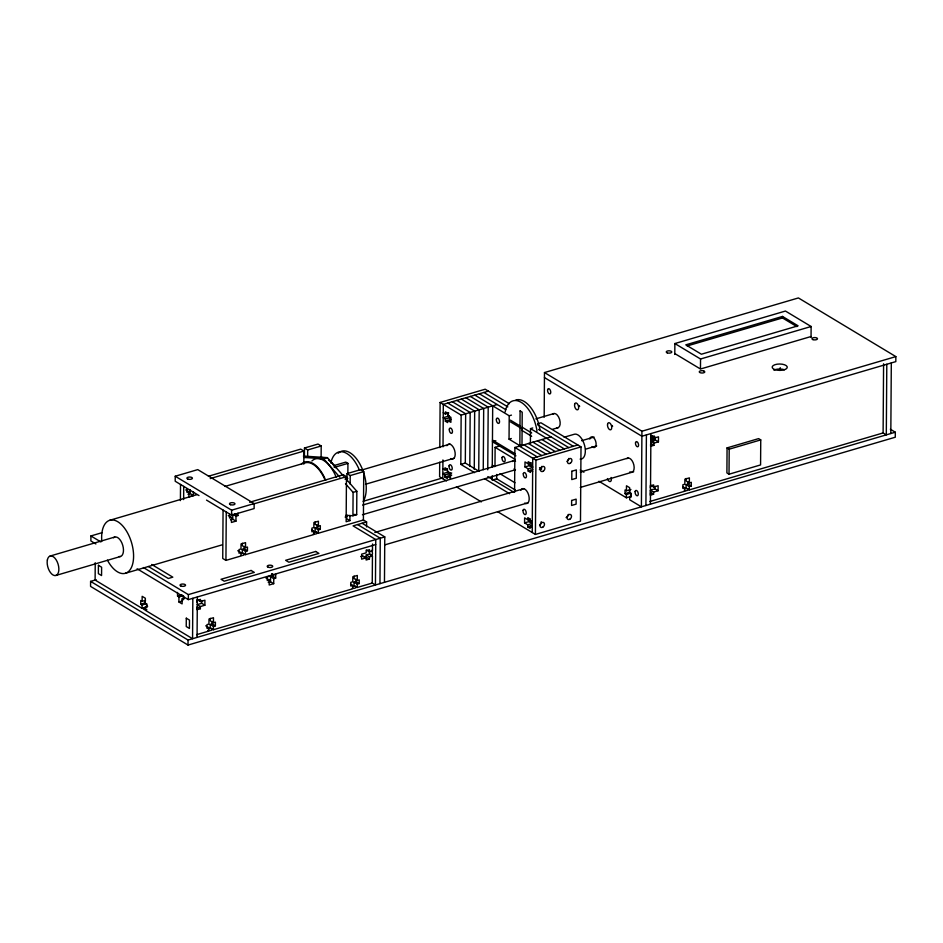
<?xml version="1.0" encoding="UTF-8"?>
<svg xmlns="http://www.w3.org/2000/svg" width="943" height="943" viewBox="0 0 943 943"><rect width="100%" height="100%" fill="white"/><g stroke="black" fill="none" stroke-linecap="round" stroke-linejoin="round"><path stroke-width="1.41" d="M96.245 579.733L90.599 581.383L90.563 586.393L188.022 645.059L895.284 437.222L895.32 432.212L890.322 429.206M102.186 532.642L90.917 535.954L90.882 540.952L95.88 543.97M95.231 562.735L95.113 580.063L142.075 608.341L146.589 607.009L146.613 603.673L142.098 604.993L140.719 604.168L140.743 600.491L142.122 601.328L145.505 600.337M142.075 608.341L142.098 604.993M142.122 601.328L142.157 596.318L145.352 598.239L145.316 603.249L146.707 604.086L146.684 607.752L145.399 606.986L145.375 610.321L192.561 638.729L192.843 598.298M145.246 600.396L145.222 602.836L140.719 604.168M206.529 500.108L231.589 515.196L254.127 508.572L254.162 503.562L197.771 469.614L175.233 476.239L175.198 481.248L199.008 495.582M184.392 598.227L182.14 598.899L182.105 603.897L178.911 601.976L178.946 596.966L177.567 596.141L177.496 592.416M180.408 500.592L180.526 484.454M183.626 499.578L183.72 486.376M183.425 599.406L183.449 596.895M183.555 596.059L183.531 599.724L182.14 598.899M186.997 488.745L186.973 492.411L188.93 491.845L188.895 496.843L193.398 495.523L193.421 491.763M188.022 645.059L188.058 640.049L90.599 581.383M375.727 544.559L188.329 599.618L188.364 594.609L143.395 567.533M193.398 495.523L190.203 493.602L190.227 489.841M197.063 607.516L197.052 609.685L200.352 608.718L200.376 606.549L197.181 604.628L201.684 603.296L204.879 605.217L204.914 600.219L200.411 601.54L197.217 599.618M197.099 602.506L197.111 600.337L200.423 599.371L200.411 601.54M197.063 637.397L197.346 596.966M201.684 603.296L201.696 600.797M205.727 625.798L208.922 627.72L208.898 631.056L196.604 634.674M210.277 618.302L210.254 620.8L213.448 622.722L215.405 622.156L215.381 625.822L212.187 623.901L210.23 624.478L210.206 627.814L213.401 629.735L352.717 588.797L352.741 585.462L350.607 584.177M212.187 623.901L212.199 621.449M213.401 629.735L213.424 626.4L210.23 624.478M213.448 622.722L213.483 617.724L208.981 619.044L208.945 624.054L206.988 624.62L206.965 628.297L208.922 627.72M223.067 510.069L222.737 558.468L225.931 560.39L240.948 555.981L240.972 552.633L237.777 550.712M225.931 560.39L226.261 511.99M229.55 514.359L229.526 518.025L231.471 517.448L231.436 522.457L235.95 521.137L235.986 516.127L232.791 514.206L232.756 519.216L235.95 521.137M231.589 515.196L231.624 510.187L175.233 476.239M235.986 516.127L237.931 515.55L237.954 513.11M242.327 543.215L242.316 545.714L245.51 547.647L247.467 547.07L247.431 550.736L244.237 548.814L242.292 549.392L242.268 552.728L245.463 554.649L313.819 534.563L313.842 531.227L311.72 529.942M244.237 548.814L244.261 546.374M245.463 554.649L245.486 551.313L242.292 549.392M245.51 547.647L245.545 542.638L241.031 543.958L240.995 548.967L239.05 549.545L239.027 553.211L240.972 552.633M266.032 578.059L269.226 579.98L269.191 584.99L273.706 583.67L273.741 578.66L270.547 576.739L270.511 581.737L273.706 583.67M271.631 573.698L273.765 574.982L275.721 574.417L275.686 578.083L272.492 576.161L272.515 573.709M303.823 464.133L303.917 451.049L300.723 449.127L208.462 476.239M304.412 456.612L304.471 448.031L318.003 444.059L321.198 445.98L321.115 457.52M307.618 457.107L307.677 449.952L304.471 448.031M315.198 521.797L315.186 524.308L318.38 526.229L320.337 525.652L320.302 529.329L317.107 527.408L315.162 527.974L315.139 531.31L318.333 533.243L363.409 519.994L366.603 521.915L366.568 526.925M317.107 527.408L317.131 524.956M318.333 533.243L318.357 529.895L315.162 527.974M318.38 526.229L318.416 521.22L313.901 522.54L313.866 527.55L311.921 528.127L311.897 531.805L313.842 531.227M249.612 502.265L343.264 474.742L346.458 476.663L346.152 521.738L349.9 520.63L349.947 515.479M346.741 514.843L346.706 518.709L349.9 520.63M346.977 480.789L347.024 473.634L360.544 469.661L363.739 471.594L363.397 520.666M347.849 474.317L347.932 463.39L345.798 462.105L333.468 465.724M350.159 484.148L350.218 475.567L347.024 473.634M345.869 515.302L352.93 515.762L353.095 492.387L345.492 483.712M354.096 576.043L354.085 578.542L357.279 580.464L359.224 579.886L359.2 583.564L356.006 581.642L354.049 582.208L354.026 585.556L357.22 587.477L372.249 583.057L372.438 555.981L369.243 554.06L366.238 554.944L366.226 557.113L369.42 559.034L369.432 556.865L366.238 554.944M356.006 581.642L356.03 579.191M352.93 515.762L356.69 514.654L356.843 491.291L345.456 478.266M357.22 587.477L357.244 584.141L354.049 582.208M357.279 580.464L357.314 575.454L352.8 576.786L352.765 581.784L350.82 582.361L350.784 586.039L352.741 585.462M360.686 556.582L362.937 555.91L366.132 557.843L366.108 560.012L369.42 559.034M372.52 544.017L372.473 550.971L369.467 551.855L369.479 549.686L366.179 550.665L366.167 552.834L361.652 554.154L361.617 559.164L366.132 557.843M379.958 583.658L380.265 538.217L357.586 524.567M384.461 582.338L384.779 536.897L362.088 523.247M439.697 462.188L439.603 476.757L446.522 480.918M439.803 447.619L440.122 402.461L485.197 389.211L509.279 403.71M442.797 478.679L442.927 459.936M443.021 446.841L443.316 404.382L488.391 391.133M447.253 469.284L444.99 469.944L445.013 467.775L447.359 469.19L447.336 471.359L450.53 473.28L450.495 478.29L447.3 476.368L447.288 478.537L444.943 477.123L444.955 474.954L442.833 473.669L447.336 472.349L449.469 473.634L449.457 475.802M448.762 413.022L445.391 414.012L445.402 411.843L447.748 413.246L447.725 415.415L450.919 417.348L450.884 422.346L447.689 420.425L447.677 422.594L445.332 421.191L445.355 419.022L443.222 417.737L447.725 416.405L449.858 417.69L449.846 419.859M474.553 472.655L460.809 464.38L461.151 415.12L440.122 402.461M465.312 463.319L465.653 413.788L447.819 403.062M469.791 466.372L470.168 412.468L452.334 401.73M474.258 469.414L474.671 411.148L456.836 400.41M478.749 471.005L479.174 409.816L461.339 399.089M483.252 469.685L483.688 408.496L465.854 397.757M487.755 469.814L488.191 407.176L470.357 396.437M492.211 475.767L492.175 480.14L496.69 478.82L496.713 474.447M492.27 467.033L492.694 405.844M494.981 466.325L495.11 447.336L499.625 446.015M521.573 446.711L509.043 439.167L509.208 415.78L474.871 395.105M514.583 492.387L514.902 447.477L550.96 436.88M529.106 519.051L529.094 521.562L532.288 523.483L527.774 524.803L524.579 522.882L524.614 517.872L527.809 519.793L530.072 519.133M529.495 463.119L529.483 465.618L532.677 467.551L528.174 468.871L524.968 466.95L525.003 461.94L528.21 463.862L531.581 462.872M532.371 525.557L530.119 526.218L530.107 528.386L527.762 526.972L527.774 524.803M527.809 519.793L527.832 517.624L530.166 519.039L530.155 521.208L532.288 522.493M532.642 471.559L530.508 470.286L530.496 472.455L528.151 471.04L528.174 468.871M528.21 463.862L528.221 461.693L530.567 463.107L530.544 465.276L532.677 466.561M530.402 443.222L530.508 428.605L532.76 427.945M532.217 532.512L532.736 458.215L577.811 444.966M537.569 423.772L540.952 422.782L581.006 446.888L580.487 521.184L535.412 534.433L535.93 460.137L514.902 447.477M544.17 417.277L544.476 372.556L798.403 297.941L895.85 356.607L895.815 361.617L641.9 436.232L544.441 377.565M598.923 481.26L626.388 497.786L630.891 496.466L630.914 493.13L626.411 494.45L625.02 493.625L625.044 489.947L626.435 490.784L630.938 489.452M626.388 497.786L626.411 494.45M626.435 490.784L626.47 485.775L629.665 487.696L629.629 492.706L631.008 493.543L630.985 497.209L629.712 496.442L629.688 499.778L641.405 506.827L641.924 431.222L544.476 372.556M629.547 489.853L629.535 492.293L625.02 493.625M645.908 505.507L646.403 434.9M650.281 493.036L650.269 495.205L653.57 494.226L653.593 492.057L650.399 490.136L650.375 492.305L653.57 494.226M650.316 488.026L650.34 485.857L653.64 484.879L653.629 487.048L658.131 485.728L658.096 490.737L653.593 492.057M650.623 444.129L650.611 446.298L653.912 445.32L653.935 443.151L650.741 441.23L650.717 443.399L653.912 445.32M650.658 439.12L650.682 436.951L653.982 435.972L653.97 438.141L658.473 436.821L658.438 441.831L653.935 443.151M650.411 504.187L650.906 433.58M651.53 441.56L651.578 435.807M652.285 441.348L652.32 435.583M653.039 441.124L653.063 436.809M653.782 440.9L653.817 436.585M654.536 440.687L654.572 436.361M658.096 490.737L654.902 488.816L654.925 486.305M658.438 441.831L655.244 439.909L655.267 437.399M655.291 440.464L655.314 437.587M674.799 354.474L674.87 343.547L785.448 311.049L811.121 326.502L811.051 337.429M682.673 486.6L684.807 487.885L684.783 491.22L649.692 501.535M686.162 478.455L686.15 480.965L689.345 482.887L691.29 482.309L691.266 485.987L688.072 484.065L686.115 484.631L686.091 487.979L689.286 489.9L883.108 432.943L883.591 363.809M688.072 484.065L688.095 481.614M689.286 489.9L689.309 486.564L686.115 484.631M689.345 482.887L689.38 477.877L684.866 479.209L684.83 484.207L682.873 484.785L682.85 488.462L684.807 487.885M700.472 368.56L700.543 359L674.87 343.547M727.065 447.89L726.9 472.926L729.022 474.211L760.577 464.934L760.753 439.898L758.62 438.613L727.065 447.89L729.198 449.174L760.753 439.898M729.022 474.211L729.198 449.174M780.215 370.41L780.226 367.664M796.87 326.608L782.478 317.944L782.49 316.435L685.809 344.843L701.403 354.226L798.073 325.818L782.49 316.435M886.797 364.257L886.302 434.864L882.565 432.613M890.817 433.544L891.312 362.937M210.254 478.572L303.917 451.049M307.677 449.952L321.198 445.98M687.199 345.94L782.478 317.944M187.952 494.262L190.203 493.602M445.355 419.022L449.858 417.69M461.151 415.12L497.209 404.523M445.332 421.191L451.072 419.435M109.777 520.277L196.898 494.674M225 486.423L305.108 462.883A27.63 14.534 73.6 0 1 324.357 478.466M303.87 457.449L323.649 458.746L327.41 457.638L343.547 476.085M700.543 359L811.121 326.502M509.208 415.78L511.46 415.12M334.223 467.41L347.932 463.39M50.132 556.04L114.74 537.05M811.051 336.521L700.472 369.008L674.799 353.566M361.334 470.144L449.988 444.094M535.824 418.869L554.119 413.494M231.624 510.187L254.162 503.562M252.807 504.187L346.458 476.663M350.218 475.567L363.739 471.594M345.079 479.221L347.826 478.407M495.829 440.758L492.446 441.748L515.915 455.823M230.493 519.876L232.756 519.216M509.043 439.167L511.295 438.507M365.519 484.266L454.172 458.215M552.669 429.277L558.303 427.615M55.885 575.466L120.492 556.488M353.095 492.387L356.843 491.291M460.809 464.38L465.312 463.048L479.068 471.335M564.126 437.246L573.863 434.381A12.896 6.79 73.6 0 1 584.636 445.591A12.896 6.79 73.6 0 1 580.134 459.123M444.955 474.954L451.721 472.962M444.943 477.123L451.709 475.131M363.067 501.322L442.114 478.089M125.454 573.261L222.407 544.771M362.619 505.071L515.019 460.29M581.654 440.711L594.09 437.057M535.93 460.137L581.006 446.888M345.126 517.07L347.378 516.399M641.924 431.222L895.85 356.607M362.418 514.737L514.819 469.944M524.968 466.95L531.734 464.958M585.65 449.139L596.695 445.886M245.486 551.313L247.431 550.736M318.357 529.895L320.302 529.329M528.151 471.04L532.771 469.614M539.408 469.579L541.659 468.919L539.526 467.634M366.603 521.915L353.083 525.888L375.762 539.549L375.444 584.978L371.683 582.715M650.741 441.23L655.244 439.909M374.819 532.465L523.978 488.627M580.263 472.089L628.109 458.027M177.567 596.141L182.07 594.809M178.946 596.966L183.461 595.646M145.399 606.986L147.65 606.325M188.364 594.609L384.779 536.897M178.911 601.976L182.294 600.986M269.25 576.314L267.305 576.88L267.282 580.558L269.226 579.98M270.547 576.739L272.492 576.161M384.626 544.936L528.163 502.76M580.228 487.46L633.696 471.748M273.741 578.66L275.686 578.083M268.248 582.409L270.511 581.737M364.022 557.761L366.226 557.113M200.376 606.549L204.879 605.217M369.432 556.865L372.438 555.981M524.579 522.882L531.345 520.901M650.399 490.136L654.902 488.816M527.762 526.972L532.276 525.652M213.424 626.4L215.381 625.822M357.244 584.141L359.2 583.564M689.309 486.564L691.266 485.987M188.058 640.049L895.32 432.212M303.387 456.07L327.41 457.638M353.861 514.465L356.69 514.654M650.776 436.22L653.97 438.141M650.434 485.126L653.629 487.048M483.877 392.465L507.805 406.869M537.675 424.845L573.297 446.287M479.374 393.785L505.825 409.71M538.571 429.419L568.794 447.619M530.508 428.605L564.291 448.939M510.399 420.142L519.982 425.918M522.116 427.191L531.699 432.967M541.942 439.532L559.777 450.259M510.387 421.816L522.104 428.865M522.092 430.538L531.675 436.303M537.439 440.852L555.274 451.591M580.193 469.991L583.941 472.243M532.936 442.173L550.771 452.911M528.422 443.505L546.256 454.243M523.919 444.825L541.754 455.563M519.404 446.157L537.239 456.884M492.458 440.086L514.961 453.63M443.257 412.728L445.391 414.012M495.11 447.336L515.161 459.406M492.281 465.123L494.78 466.62M499.967 473.728L514.996 482.781M496.489 478.69L515.385 490.065M487.814 476.592L514.065 492.399M484.561 478.679L509.562 493.719M442.868 468.659L444.99 469.944M530.119 526.218L532.253 527.502M456.471 486.906L481.343 501.876M497.503 511.613L535.412 534.433M366.273 549.934L369.467 551.855M234.736 513.629L237.931 515.55M185.736 489.912L188.93 491.845M228.277 515.526L231.471 517.448M151.717 564.468L172.805 577.163L168.29 578.495L148.452 566.543M90.917 535.954L100.913 541.966M137.112 568.782L188.329 599.618M197.158 606.797L200.352 608.718M323.649 458.746L339.798 477.193M773.873 370.127A7.556 3.194 0.4 0 1 784.505 369.774M612.596 426.389A3.678 1.933 73.6 0 1 612.266 425.493M579.627 406.468A3.56 1.874 73.6 0 1 579.308 405.608M446.888 445.709A7.733 4.067 73.6 0 1 454.632 450.377A7.733 4.067 73.6 0 1 450.683 458.557M520.878 490.254A7.733 4.067 73.6 0 1 528.622 494.91A7.733 4.067 73.6 0 1 524.673 503.102M541.671 466.408A2.758 2.039 -59 0 1 539.985 469.319M541.211 521.727A2.758 2.039 -59 0 1 539.596 525.251M568.723 458.463A2.758 2.039 -59 0 1 567.038 461.375M568.334 514.395A2.758 2.039 -59 0 1 566.059 517.566M449.398 415.839A2.758 2.039 -59 0 1 448.055 412.562M448.467 471.677A2.758 2.039 -59 0 1 447.654 471.005M447.43 470.463A2.758 2.039 -59 0 1 447.442 469.166M683.84 488.639A2.758 1.167 0.4 0 1 688.19 489.5A2.758 1.167 0.4 0 1 684.288 490.655M352.411 586.074A2.758 1.167 0.4 0 1 356.136 587.23A2.758 1.167 0.4 0 1 352.222 588.232M207.955 628.474A2.758 1.167 0.4 0 1 211.656 628.698A2.758 1.167 0.4 0 1 211.515 630.266A2.758 1.167 0.4 0 1 207.79 630.325M146.884 609.732A2.758 1.167 0.4 0 1 143.183 608.73A2.758 1.167 0.4 0 1 146.389 607.492M371.294 550.347A2.758 1.45 73.6 0 1 372.402 554.095A2.758 1.45 73.6 0 1 370.434 554.684A2.758 1.45 73.6 0 1 369.326 550.936M552.94 414.107A7.367 3.878 73.6 0 1 559.635 419.517A7.367 3.878 73.6 0 1 556.983 427.757M626.93 458.64A7.367 3.878 73.6 0 1 633.861 464.993A7.367 3.878 73.6 0 1 629.865 471.854M589.846 439.049A5.528 2.912 73.6 0 1 593.784 437.858A5.528 2.912 73.6 0 1 596 445.355A5.528 2.912 73.6 0 1 592.063 446.534M611.111 477.453A3.678 1.933 73.6 0 1 610.298 481.543A3.678 1.933 73.6 0 1 607.398 478.561M515.467 469.791A4.786 2.523 73.6 0 1 514.029 468.919M512.391 461.551A4.786 2.523 73.6 0 1 515.526 461.398M240.654 553.258A2.758 1.167 0.4 0 1 244.355 554.26A2.758 1.167 0.4 0 1 241.149 555.498M313.524 531.84A2.758 1.167 0.4 0 1 317.237 532.995A2.758 1.167 0.4 0 1 313.324 533.997M101.809 541.188A27.63 14.534 73.6 0 1 119.737 523.094A27.63 14.534 73.6 0 1 132.256 565.399A27.63 14.534 73.6 0 1 107.419 560.166M113.514 537.781A10.125 5.328 73.6 0 1 122.72 545.231A10.125 5.328 73.6 0 1 119.066 556.547M301.395 464.05A28.549 15.029 73.6 0 1 325.7 480.352M311.909 460.962A28.549 15.029 73.6 0 1 336.215 477.264M330.84 463.143A28.549 15.029 73.6 0 1 343.346 452.027A28.549 15.029 73.6 0 1 359.507 470.416M338.207 453.241A28.549 15.029 73.6 0 1 359.943 464.086A28.549 15.029 73.6 0 1 363.951 500.096M319.111 457.803A28.549 15.029 73.6 0 1 323.119 457.614M328.47 460.007A28.549 15.029 73.6 0 1 335.625 467.74M505.13 411.926A28.549 15.029 73.6 0 1 521.208 402.355A28.549 15.029 73.6 0 1 537.027 431.128M515.939 399.962A28.549 15.029 73.6 0 1 540.033 430.244M98.426 565.293L98.367 573.639L101.561 575.56L101.62 567.214L98.426 565.293M186.29 618.184L186.231 626.529L189.425 628.451L189.484 620.105L186.29 618.184M520.088 410.889L519.852 444.271L521.986 445.556L522.21 412.174L520.088 410.889M571.635 500.462L571.599 505.472L576.102 504.151L576.138 499.142L571.635 500.462M571.835 471.241L571.776 479.586L576.291 478.254L576.35 469.909L571.835 471.241M251.097 570.456L221.039 579.285L224.234 581.206L254.292 572.377L251.097 570.456M315.705 551.466L285.646 560.307L288.841 562.228L318.899 553.4L315.705 551.466M703.808 370.953L703.195 370.788A2.758 1.167 0.4 0 0 699.364 371.53A2.758 1.167 0.4 0 0 701.816 373.004A2.758 1.167 0.4 0 0 704.786 371.754L703.808 370.953M812.96 339.621A2.758 1.167 0.4 0 0 817.451 338.938A2.758 1.167 0.4 0 0 813.762 337.629A2.758 1.167 0.4 0 0 812.96 339.621M667.255 352.859A2.758 1.167 0.4 0 0 671.746 352.175A2.758 1.167 0.4 0 0 668.068 350.867A2.758 1.167 0.4 0 0 667.255 352.859M774.898 369.621A7.556 3.194 0.4 0 0 787.169 367.77A7.556 3.194 0.4 0 0 777.103 364.187A7.556 3.194 0.4 0 0 774.898 369.621M523.33 473.645A2.758 1.45 73.6 0 0 525.263 477.889A2.758 1.45 73.6 0 0 526.005 474.129A2.758 1.45 73.6 0 0 523.33 473.645M523.07 510.363A2.758 1.45 73.6 0 0 525.003 514.607A2.758 1.45 73.6 0 0 525.758 510.858A2.758 1.45 73.6 0 0 523.07 510.363M449.339 429.112A2.758 1.45 73.6 0 0 451.273 433.356A2.758 1.45 73.6 0 0 452.015 429.595A2.758 1.45 73.6 0 0 449.339 429.112M449.08 465.83A2.758 1.45 73.6 0 0 451.013 470.074A2.758 1.45 73.6 0 0 451.768 466.314A2.758 1.45 73.6 0 0 449.08 465.83M496.407 419.163A2.758 1.45 73.6 0 0 498.34 423.407A2.758 1.45 73.6 0 0 499.083 419.647A2.758 1.45 73.6 0 0 496.407 419.163M543.18 471.241A2.758 2.039 -59 0 0 544.217 466.761A2.758 2.039 -59 0 0 540.445 468.989A2.758 2.039 -59 0 0 543.18 471.241M542.791 527.184A2.758 2.039 -59 0 0 543.828 522.693A2.758 2.039 -59 0 0 540.056 524.921A2.758 2.039 -59 0 0 542.791 527.184M570.232 463.296A2.758 2.039 -59 0 0 571.269 458.817A2.758 2.039 -59 0 0 567.486 461.044A2.758 2.039 -59 0 0 570.232 463.296M569.831 519.228A2.758 2.039 -59 0 0 570.88 514.748A2.758 2.039 -59 0 0 567.097 516.976A2.758 2.039 -59 0 0 569.831 519.228M635.535 442.668A2.664 1.403 73.6 0 0 637.409 446.77A2.664 1.403 73.6 0 0 638.128 443.139A2.664 1.403 73.6 0 0 635.535 442.668M635.146 491.515A2.758 1.45 73.6 0 0 637.079 495.77A2.758 1.45 73.6 0 0 637.822 492.01A2.758 1.45 73.6 0 0 635.146 491.515M547.624 389.718A2.758 1.45 73.6 0 0 549.557 393.962A2.758 1.45 73.6 0 0 550.299 390.213A2.758 1.45 73.6 0 0 547.624 389.718M607.563 424.161A3.678 1.933 73.6 0 0 610.145 429.819A3.678 1.933 73.6 0 0 611.135 424.81A3.678 1.933 73.6 0 0 607.563 424.161M574.617 404.358A3.56 1.874 73.6 0 0 577.104 409.828A3.56 1.874 73.6 0 0 578.071 404.983A3.56 1.874 73.6 0 0 574.617 404.358M502.053 457.567A2.758 1.45 73.6 0 0 503.986 461.811A2.758 1.45 73.6 0 0 504.729 458.05A2.758 1.45 73.6 0 0 502.053 457.567M187.905 479.091A2.758 1.167 0.4 0 0 192.384 478.407A2.758 1.167 0.4 0 0 188.706 477.099A2.758 1.167 0.4 0 0 187.905 479.091M230.446 504.694A2.758 1.167 0.4 0 0 234.937 504.022A2.758 1.167 0.4 0 0 231.259 502.713A2.758 1.167 0.4 0 0 230.446 504.694M268.201 567.226A2.758 1.167 0.4 0 0 272.692 566.554A2.758 1.167 0.4 0 0 269.014 565.234A2.758 1.167 0.4 0 0 268.201 567.226M181.032 586.086A2.758 1.167 0.4 0 0 185.523 585.414A2.758 1.167 0.4 0 0 181.834 584.094A2.758 1.167 0.4 0 0 181.032 586.086M47.362 559.977A10.125 5.328 73.6 0 0 54.458 575.536A10.125 5.328 73.6 0 0 57.193 561.757A10.125 5.328 73.6 0 0 47.362 559.977"/></g></svg>
